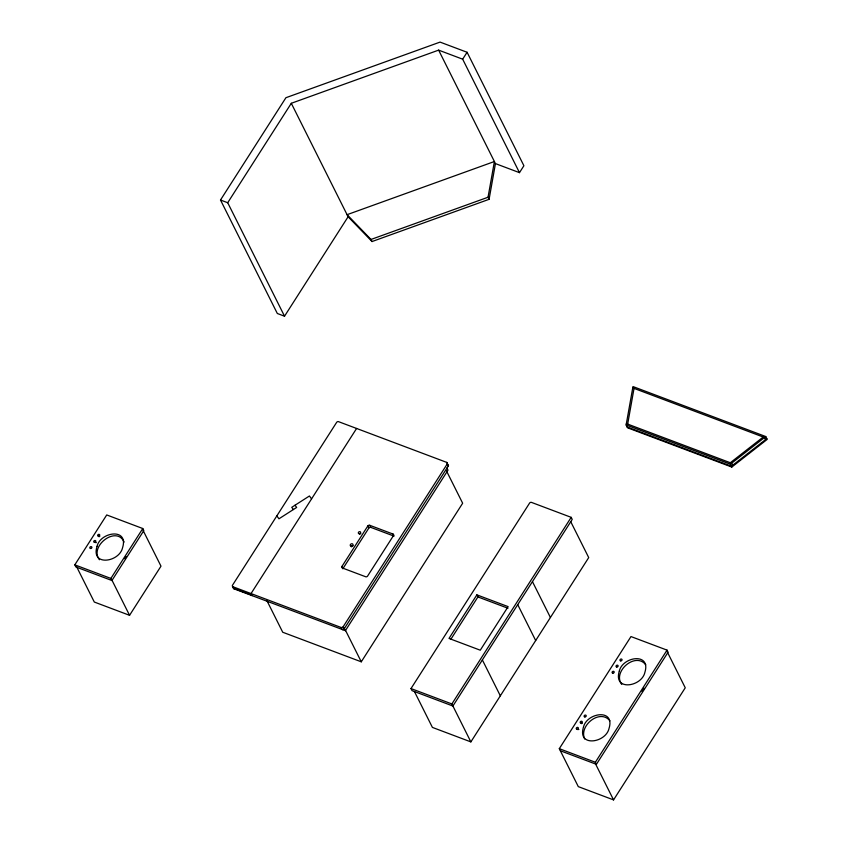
<?xml version="1.0" encoding="UTF-8"?>
<svg xmlns="http://www.w3.org/2000/svg" width="842" height="842" viewBox="0 0 842 842"><rect width="100%" height="100%" fill="white"/><g stroke="black" fill="none" stroke-linecap="round" stroke-linejoin="round"><path stroke-width="1.26" d="M489.086 199.312L488.044 197.239L494.401 161.517L347.083 214.678L370.996 239.465L372.038 241.549L489.086 199.312L495.443 163.601L438.629 50.131L291.3 103.292L227.708 202.733L284.533 316.203L348.114 216.752L291.3 103.292M626.132 424.957L632.973 386.562L765.757 436.545L767.188 439.408L731.803 467.057L627.564 427.81L626.132 424.957L730.372 464.195L731.803 467.057M627.416 425.694L627.174 427.031L731.414 466.268L766.799 438.629M627.669 424.105L634.037 388.383M284.533 316.203L277.323 313.487L220.499 200.017L285.922 97.714L440.061 42.1L467.089 52.278L523.903 165.737L519.482 172.652L495.443 163.601M74.812 564.856L106.724 514.946L142.782 528.523L143.824 530.597L111.912 580.517L75.843 566.94L74.812 564.856L110.87 578.433L111.912 580.517M110.87 578.433L142.782 528.523M124.869 558.699L126.258 556.509M519.482 172.652L462.668 59.182L467.089 52.278M76.338 566.171L94.304 602.041L129.563 615.313L160.99 566.171L143.024 530.302M356.598 428.462L251.032 593.568L252.074 595.641M392.982 534.038A1.463 1.179 -26.6 0 1 393.446 535.649L367.607 576.054A1.463 1.179 -26.6 0 1 365.67 576.759L342.431 568.013A1.463 1.179 -26.6 0 1 341.968 566.403L367.807 525.997A1.463 1.179 -26.6 0 1 369.743 525.292L392.982 534.038L394.024 536.122L370.785 527.376A1.463 1.179 -26.6 0 0 368.849 528.071L343.01 568.487A1.463 1.179 -26.6 0 0 342.862 568.803M233.002 586.779L341.178 627.5A1.463 1.179 -26.6 0 0 343.115 626.806L447.207 464.005A1.463 1.179 -26.6 0 0 446.744 462.395L338.568 421.674A1.463 1.179 -26.6 0 0 336.632 422.379L232.539 585.169A1.463 1.179 -26.6 0 0 233.002 586.779L234.044 588.853L345.388 630.658L448.007 470.162L446.881 467.91M341.178 627.5L342.22 629.584A1.463 1.179 -26.6 0 0 344.157 628.879L448.249 466.079A1.463 1.179 -26.6 0 0 447.786 464.479L446.744 462.395M267.051 600.914L282.733 632.247L361.271 661.812L462.658 503.232L446.386 470.741M411.001 688.567L529.576 503.106A1.463 1.179 -26.6 0 1 531.523 502.411L571.181 517.346L572.223 519.419L452.901 706.028L412.043 690.64L411.001 688.567L451.87 703.944L470.867 741.897L588.716 557.593L570.75 521.724M476.877 594.862L449.007 638.436L480.266 650.203L508.126 606.629L476.877 594.862L477.919 596.936L507.968 608.25M450.754 639.436L477.919 596.936M451.87 703.944L571.181 517.346M667.285 651.908L685.251 687.788L613.555 799.9L578.296 786.628L559.298 748.675L630.984 636.563L667.043 650.129L668.085 652.213L596.399 764.326L560.34 750.759M596.399 764.326L595.357 762.252L667.043 650.129M641.983 691.482L644.088 688.188M730.309 462.742L763.231 437.019M730.372 464.195L765.757 436.545M370.996 239.465L488.044 197.239M438.629 50.131L462.668 59.182M220.499 200.017L227.708 202.733M632.742 387.899L764.525 437.514L765.567 439.587M626.374 423.61L731.614 463.226L732.656 465.31M251.832 595.157L233.792 588.369A1.463 1.179 -26.6 0 1 233.329 586.769L233.571 587.253A1.463 1.179 -26.3 0 0 234.044 588.853M559.298 748.675L595.357 762.252M470.867 741.897L432.409 727.414L414.443 691.545M348.114 216.752L372.038 241.549M645.761 664.77C635.521 651.54 612.218 671.716 621.722 684.42M609.924 720.826C599.999 708.343 578.643 725.751 584.653 738.96M99.43 559.741C88.957 546.384 116.459 525.113 124.121 542.016M311.561 498.896L309.446 495.98L291.753 507.326L293.374 509.557M295.026 505.232L296.647 507.452L278.955 518.798L276.839 515.893M532.449 581.622L550.415 617.491M447.207 464.005L448.249 466.079M517.725 604.661L535.68 640.53M595.589 764.031L613.555 799.9M482.371 659.949L500.327 695.818M369.743 525.292L370.785 527.376M367.807 525.997L368.849 528.071M341.968 566.403L343.01 568.487M345.578 630.479L361.271 661.812M343.694 627.279L345.388 630.658M343.115 626.806L344.157 628.879M111.597 579.443L129.563 615.313M577.833 729.656A1.095 0.884 -26.6 0 1 578.886 729.509M581.538 723.678A1.095 0.884 -26.6 0 1 582.296 723.32M351.325 546.911A1.463 1.179 -26.6 0 1 353.072 545.827M359.723 534.154A1.221 0.979 -26.6 0 1 360.86 533.744M95.567 542.637A1.095 0.884 -26.6 0 1 96.367 542.627M99.009 536.796A1.095 0.884 -26.6 0 1 99.766 536.428M97.03 546.395C90.662 566.719 119.343 562.245 122.564 547.742C128.931 527.408 100.251 531.891 97.03 546.395M583.474 727.13C577.117 747.464 605.798 742.981 609.019 728.488C615.386 708.154 586.706 712.637 583.474 727.13M619.323 671.074C612.955 691.408 641.636 686.925 644.867 672.432C651.224 652.097 622.543 656.581 619.323 671.074M576.991 729.225A1.095 0.884 -26.6 0 0 578.328 727.93A1.095 0.884 -26.6 0 0 576.57 727.751A1.095 0.884 -26.6 0 0 576.991 729.225M580.927 723.078A1.095 0.884 -26.6 0 0 582.254 721.783A1.095 0.884 -26.6 0 0 580.496 721.605A1.095 0.884 -26.6 0 0 580.927 723.078M584.853 716.931A1.095 0.884 -26.6 0 0 586.179 715.637A1.095 0.884 -26.6 0 0 584.422 715.458A1.095 0.884 -26.6 0 0 584.853 716.931M612.839 673.158A1.095 0.884 -26.6 0 0 614.165 671.874A1.095 0.884 -26.6 0 0 612.408 671.684A1.095 0.884 -26.6 0 0 612.839 673.158M616.765 667.022A1.095 0.884 -26.6 0 0 618.091 665.727A1.095 0.884 -26.6 0 0 616.344 665.548A1.095 0.884 -26.6 0 0 616.765 667.022M620.701 660.875A1.095 0.884 -26.6 0 0 622.028 659.581A1.095 0.884 -26.6 0 0 620.27 659.402A1.095 0.884 -26.6 0 0 620.701 660.875M351.23 546.205A1.463 1.179 -26.6 0 0 352.998 544.479A1.463 1.179 -26.6 0 0 350.661 544.237A1.463 1.179 -26.6 0 0 351.23 546.205M359.155 533.712A1.221 0.979 -26.6 0 0 360.629 532.27A1.221 0.979 -26.6 0 0 358.681 532.07A1.221 0.979 -26.6 0 0 359.155 533.712M90.547 548.479A1.095 0.884 -26.6 0 0 91.873 547.184A1.095 0.884 -26.6 0 0 90.115 547.005A1.095 0.884 -26.6 0 0 90.547 548.479M94.472 542.332A1.095 0.884 -26.6 0 0 95.799 541.038A1.095 0.884 -26.6 0 0 94.041 540.859A1.095 0.884 -26.6 0 0 94.472 542.332M98.398 536.186A1.095 0.884 -26.6 0 0 99.724 534.902A1.095 0.884 -26.6 0 0 97.967 534.712A1.095 0.884 -26.6 0 0 98.398 536.186"/></g></svg>
